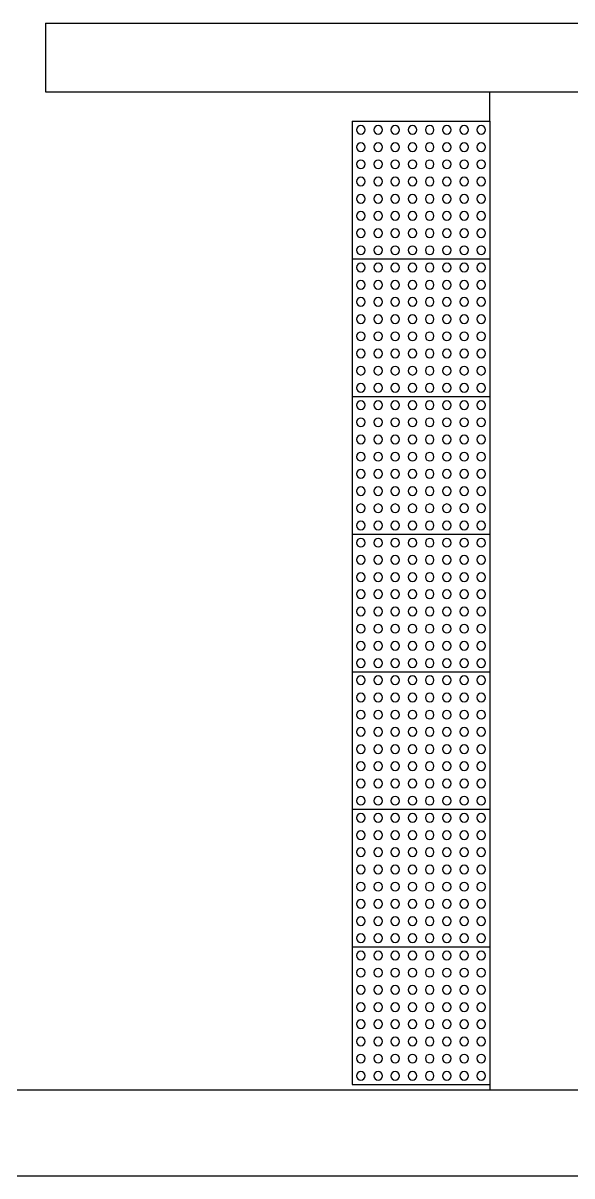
# Model space of a CAD drawing. Extents: x -16 to 243, y 482 to 579.
# Drawn here: x 101.322 to 102.918, y 552.185 to 555.537 of the extents above; entities that cross this region are included whole.
import ezdxf

# ---------------------------------------------------------------- set-up
doc = ezdxf.new("R2010")
doc.units = 0
doc.header["$LTSCALE"] = 0.02
doc.header["$MEASUREMENT"] = 0
doc.layers.get('0').update_dxf_attribs({"linetype": 'CONTINUOUS'})
doc.layers.add('ALV', color=2, linetype='CONTINUOUS')
doc.layers.add('AR-PIS', color=1, linetype='CONTINUOUS')

# ---------------------------------------------------------------- blocks, each defined once
blk = doc.blocks.new('piso podotactil')
for p, q in [((1, 1.4), (1, 1)), ((1.4, 1.4), (1, 1.4)), ((1.4, 1.4), (1.4, 1)), ((1.4, 1), (1, 1))]:
    blk.add_line(p, q)
for centre in [(1.025, 1.375), (1.075, 1.375), (1.125, 1.375), (1.175, 1.375), (1.225, 1.375), (1.275, 1.375), (1.325, 1.375), (1.375, 1.375), (1.025, 1.325), (1.075, 1.325), (1.125, 1.325), (1.175, 1.325), (1.225, 1.325), (1.275, 1.325), (1.325, 1.325), (1.375, 1.325), (1.025, 1.275), (1.075, 1.275), (1.125, 1.275), (1.175, 1.275), (1.225, 1.275), (1.275, 1.275), (1.325, 1.275), (1.375, 1.275), (1.025, 1.225), (1.075, 1.225), (1.125, 1.225), (1.175, 1.225), (1.225, 1.225), (1.275, 1.225), (1.325, 1.225), (1.375, 1.225), (1.025, 1.175), (1.075, 1.175), (1.125, 1.175), (1.175, 1.175), (1.225, 1.175), (1.275, 1.175), (1.325, 1.175), (1.375, 1.175), (1.025, 1.125), (1.075, 1.125), (1.125, 1.125), (1.175, 1.125), (1.225, 1.125), (1.275, 1.125), (1.325, 1.125), (1.375, 1.125), (1.025, 1.075), (1.075, 1.075), (1.125, 1.075), (1.175, 1.075), (1.225, 1.075), (1.275, 1.075), (1.325, 1.075), (1.375, 1.075), (1.025, 1.025), (1.075, 1.025), (1.125, 1.025), (1.175, 1.025), (1.225, 1.025), (1.275, 1.025), (1.325, 1.025), (1.375, 1.025)]:
    blk.add_circle(centre, 0.0125)

msp = doc.modelspace()

# ---------------------------------------------------------------- linework, layer by layer
at = {"layer": 'ALV'}
for p, q in [((101.388, 555.5368), (105.3895, 555.5368)), ((101.388, 555.5368), (101.388, 555.3368)), ((101.388, 555.3368), (105.3895, 555.3368)), ((0.2272, 552.4351), (222.1868, 552.4351)), ((0.2272, 552.1851), (222.2368, 552.1851))]:
    msp.add_line(p, q, dxfattribs=at)
at = {"layer": 'AR-PIS'}
for p, q in [((102.6796, 555.2511), (102.6796, 555.3368)), ((102.6796, 552.4511), (102.6796, 552.4361))]:
    msp.add_line(p, q, dxfattribs=at)

# ---------------------------------------------------------------- block references
at = {"layer": 'AR-PIS', "xscale": -1, "rotation": 8.797355380174565e-05}
for p in [(103.6796, 553.8511), (103.6796, 553.4511), (103.6796, 553.0511), (103.6796, 552.6511), (103.6796, 552.2511), (103.6796, 551.8511), (103.6796, 551.4511)]:
    msp.add_blockref('piso podotactil', p, dxfattribs=at)

doc.saveas('drawing.dxf')
